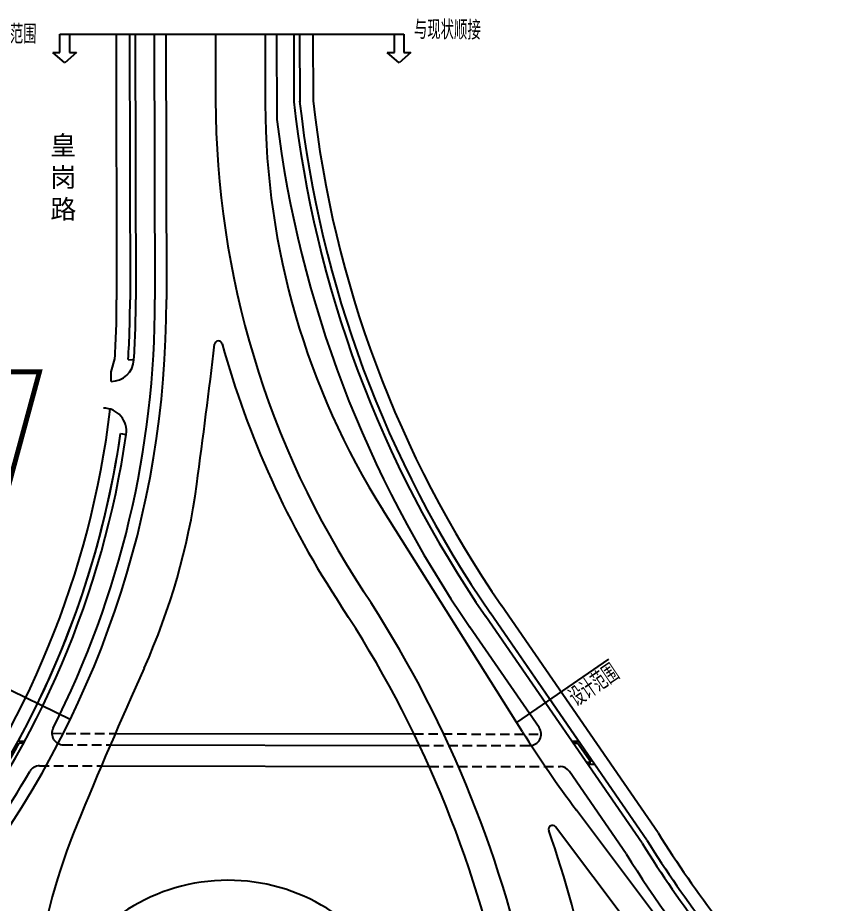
# Model space of a CAD drawing. Extents: x 113363 to 119694, y 18926 to 19620.
# Drawn here: x 116199.8 to 116413.7, y 19388.2 to 19620.2 of the extents above; entities that cross this region are included whole.
import ezdxf
from ezdxf.enums import TextEntityAlignment as Align

# ---------------------------------------------------------------- set-up
doc = ezdxf.new("R2010")
doc.units = 0
for name, pattern in [('CONTINOUS', [0]), ('HIDDENX2', [0.75, 0.5, -0.25]), ('PHANTOM2', [1.25, 0.625, -0.125, 0.125, -0.125, 0.125, -0.125])]:
    doc.linetypes.add(name, pattern=pattern)
for name, color, linetype in [('FW', 4, 'Continuous'), ('SGFW', 4, 'Continuous'), ('zone', 1, 'Continuous'), ('人行道', 1, 'Continuous'), ('地下通道', 6, 'Continuous'), ('无障碍', 3, 'Continuous'), ('树池绿化', 3, 'Continuous'), ('现状', 5, 'Continuous'), ('设计范围', 4, 'Continuous'), ('路网路名', 7, 'Continuous')]:
    doc.layers.add(name, color=color, linetype=linetype)
doc.styles.add('HZO', font='', dxfattribs={"height": 15})
doc.styles.add('HZTXT', font='ROMANS', dxfattribs={"width": 0.75, "bigfont": 'HZTXT'})
doc.styles.get('HZO').set_extended_font_data('宋体')

msp = doc.modelspace()

# ---------------------------------------------------------------- linework, layer by layer
at = {"layer": 'FW', "linetype": 'CONTINOUS'}
for p, q in [((116354.366, 19452.329), (116330.324, 19435.76)), ((116213.551, 19436.542), (116187.29, 19449.305))]:
    msp.add_line(p, q, dxfattribs=at)
at = {"layer": 'zone', "color": 1, "linetype": 'PHANTOM2', "ltscale": 20}
msp.add_lwpolyline([(116148.319, 19404.5, 1.3, 1.3, 0), (116182.672, 19457.26, 1.3, 1.3, 0), (116191.645, 19476.306, 1.3, 1.3, 0), (116205.513, 19527.5, 1.3, 1.3, 0), (116079, 19527.5, 1.3, 1.3, 0), (116079, 19619.5, 1.3, 1.3, 0), (116009, 19619.5, 1.3, 1.3, 0), (116009, 19550, 1.3, 1.3, 0), (115939, 19550, 1.3, 1.3, 0), (115939, 19404.5, 1.3, 1.3, 0), (116148.319, 19404.5, 1.3, 1.3, 0)], format="xyseb", close=True, dxfattribs=at)
msp.add_lwpolyline([(116148.319, 19404.5, 1.3, 1.3, 0), (116182.672, 19457.26, 1.3, 1.3, 0), (116191.645, 19476.306, 1.3, 1.3, 0), (116205.513, 19527.5, 1.3, 1.3, 0), (116079, 19527.5, 1.3, 1.3, 0), (116079, 19619.5, 1.3, 1.3, 0), (116009, 19619.5, 1.3, 1.3, 0), (116009, 19550, 1.3, 1.3, 0), (115939, 19550, 1.3, 1.3, 0), (115939, 19404.5, 1.3, 1.3, 0), (116148.319, 19404.5, 1.3, 1.3, 0)], format="xyseb", close=True, dxfattribs=at)
at = {"layer": '人行道', "linetype": 'Continuous'}
for p, q in [((116225.54, 19615.77), (116277.04, 19615.889)), ((116225.54, 19615.77), (116225.701, 19546.375)), ((116277.04, 19615.889), (116277.08, 19598.445)), ((116224.236, 19527.501), (116225.234, 19530.938)), ((116224.236, 19525.001), (116224.236, 19527.501)), ((116367.327, 19406.901), (116326.365, 19466.335))]:
    msp.add_line(p, q, dxfattribs=at)
for centre, radius, start, end in [((116564.387, 19630.379), 289.076, 186.34238, 214.57438), ((115988.702, 19545.825), 237, 356.39867, 0.13309), ((115988.702, 19545.825), 237, 322.09902, 353.19317), ((116595.73, 19548.588), 268.781, 211.81288, 223.87106)]:
    msp.add_arc(centre, radius, start, end, dxfattribs=at)
at = {"layer": '地下通道', "linetype": 'HIDDENX2', "ltscale": 5}
for p, q in [((116208.754, 19432.923), (116225.355, 19432.896)), ((116208.754, 19432.923), (116225.355, 19432.896)), ((116303.487, 19432.769), (116336.744, 19432.714)), ((116303.487, 19432.769), (116336.744, 19432.714)), ((116211.749, 19429.918), (116224.063, 19429.898)), ((116211.749, 19429.918), (116224.063, 19429.898)), ((116304.924, 19429.766), (116333.74, 19429.719)), ((116304.924, 19429.766), (116333.74, 19429.719)), ((116205.561, 19424.428), (116221.717, 19424.402)), ((116205.561, 19424.428), (116221.717, 19424.402)), ((116307.452, 19424.262), (116341.684, 19424.206)), ((116307.452, 19424.262), (116341.684, 19424.206))]:
    msp.add_line(p, q, dxfattribs=at)
at = {"layer": '地下通道', "ltscale": 5}
for p, q in [((116225.355, 19432.896), (116303.487, 19432.769)), ((116225.355, 19432.896), (116303.487, 19432.769)), ((116224.063, 19429.898), (116304.924, 19429.766)), ((116224.063, 19429.898), (116304.924, 19429.766)), ((116221.717, 19424.402), (116307.452, 19424.262)), ((116221.717, 19424.402), (116307.452, 19424.262))]:
    msp.add_line(p, q, dxfattribs=at)
at = {"layer": '无障碍', "linetype": 'CONTINOUS'}
for p, q in [((116201.363, 19430.329), (116200.223, 19430.326)), ((116345.077, 19430.374), (116346.289, 19430.377)), ((116349.729, 19425.385), (116346.289, 19430.377)), ((116348.517, 19425.382), (116349.729, 19425.385))]:
    msp.add_line(p, q, dxfattribs=at)
msp.add_arc((115988.702, 19545.825), 241, 329.99854, 331.3638, dxfattribs=at)
at = {"layer": '树池绿化', "linetype": 'CONTINOUS'}
for p, q in [((116229.04, 19615.778), (116229.201, 19546.383)), ((116229.04, 19615.778), (116229.201, 19546.383)), ((116273.54, 19615.881), (116273.581, 19598.167)), ((116273.54, 19615.881), (116273.581, 19598.167)), ((116228.727, 19530.718), (116230.224, 19530.624)), ((116228.727, 19530.718), (116230.224, 19530.624)), ((116226.719, 19511.356), (116228.204, 19511.141)), ((116226.719, 19511.356), (116228.204, 19511.141)), ((116364.397, 19404.984), (116323.483, 19464.349)), ((116346.551, 19430.878), (116323.483, 19464.349)), ((116201.634, 19430.83), (116199.926, 19430.825)), ((116344.733, 19430.873), (116346.551, 19430.878)), ((116348.861, 19424.883), (116350.68, 19424.888)), ((116364.397, 19404.984), (116350.68, 19424.888))]:
    msp.add_line(p, q, dxfattribs=at)
for centre, radius, start, end in [((116564.387, 19630.379), 292.576, 186.28932, 214.57438), ((116564.387, 19630.379), 292.576, 186.28932, 214.57438), ((115988.702, 19545.825), 240.5, 356.39867, 0.13309), ((115988.702, 19545.825), 240.5, 356.39867, 0.13309), ((115988.702, 19545.825), 240.5, 323.47355, 351.75987), ((115988.702, 19545.825), 240.5, 331.43425, 351.75987), ((116595.73, 19548.588), 272.281, 211.83069, 223.87106), ((116595.73, 19548.588), 272.281, 211.83069, 223.87106)]:
    msp.add_arc(centre, radius, start, end, dxfattribs=at)
at = {"layer": '现状'}
for p, q in [((116230.54, 19615.781), (116230.701, 19546.387)), ((116235.54, 19615.793), (116235.701, 19546.398)), ((116238.54, 19615.8), (116238.701, 19546.405)), ((116251.54, 19615.83), (116251.58, 19598.61)), ((116264.54, 19615.86), (116264.583, 19597.457)), ((116267.54, 19615.867), (116267.592, 19593.514)), ((116272.04, 19615.878), (116272.081, 19598.163)), ((116331.881, 19433.286), (116295.311, 19491.399)), ((116363.142, 19404.162), (116322.248, 19463.498)), ((116336.215, 19434.422), (116318.131, 19460.66)), ((116358.957, 19401.423), (116344.149, 19422.909)), ((116413.677, 19322.744), (116345.972, 19412.826)), ((116408.081, 19318.539), (116340.505, 19408.449))]:
    msp.add_line(p, q, dxfattribs=at)
for centre, radius, start, end in [((116486.157, 19599.155), 234.578, 180.13309, 213.39537), ((116564.387, 19630.379), 294.076, 186.28932, 214.57438), ((116464.582, 19597.922), 200, 180.13309, 212.18233), ((116564.387, 19630.379), 299.076, 187.08041, 214.57438), ((115988.702, 19545.825), 250, 322.09902, 0.13309), ((115988.702, 19545.825), 247, 333.15199, 0.13309), ((115988.702, 19545.825), 242, 356.39867, 0.13309), ((116252.331, 19534.583), 1, 15.43761, 173.1159), ((113603.07, 19854.433), 2667.5, 352.323402, 353.115897), ((116486.157, 19599.155), 241.578, 195.43761, 213.39537), ((116224.236, 19531.001), 6, 270, 356.39867), ((116222.265, 19512.001), 6, 351.75987, 90), ((115988.702, 19545.825), 242, 322.09902, 351.75987), ((116074.563, 19521.302), 173.656, 335.75781, 352.3234), ((116038.84, 19304.255), 301.201, 11.68354, 33.39537), ((116038.84, 19304.255), 294.201, 11.68354, 33.39537), ((117388.567, 18929.602), 1267.425, 155.757808, 157.77661), ((116211.754, 19432.918), 3, 153.15199, 269.90649), ((116585.789, 19593.07), 300, 212.18233, 216.92816), ((116333.744, 19432.719), 3, 269.90649, 34.57438), ((116205.556, 19421.428), 3, 89.90649, 150.15966), ((116341.679, 19421.206), 3, 34.57438, 89.90649), ((115988.702, 19545.825), 247, 322.09902, 330.15966), ((116371.55, 19345.124), 168.798, 157.77661, 171.30964), ((116339.705, 19407.848), 1, 36.92816, 198.99947), ((116038.84, 19304.255), 317.201, 11.68354, 18.99947), ((116595.73, 19548.588), 273.781, 211.83822, 223.87106), ((116595.73, 19548.588), 278.781, 211.86287, 220.64069), ((116254.86, 19345.483), 49, 32.09808, 160.31845)]:
    msp.add_arc(centre, radius, start, end, dxfattribs=at)
at = {"layer": '设计范围', "linetype": 'Continuous'}
for p, q in [((116210.855, 19611.078), (116210.86, 19615.83)), ((116210.86, 19615.83), (116300.86, 19615.83)), ((116210.86, 19615.83), (116213.372, 19615.827)), ((116210.86, 19615.83), (116213.372, 19615.827)), ((116213.372, 19615.827), (116213.367, 19611.076)), ((116298.343, 19611.081), (116298.348, 19615.833)), ((116298.348, 19615.833), (116300.86, 19615.83)), ((116298.348, 19615.833), (116300.86, 19615.83)), ((116300.86, 19615.83), (116300.855, 19611.078)), ((116212.108, 19608.329), (116209.015, 19611.08)), ((116209.015, 19611.08), (116210.855, 19611.078)), ((116215.207, 19611.074), (116212.108, 19608.329)), ((116213.367, 19611.076), (116215.207, 19611.074)), ((116299.596, 19608.332), (116296.503, 19611.083)), ((116296.503, 19611.083), (116298.343, 19611.081)), ((116302.695, 19611.077), (116299.596, 19608.332)), ((116300.855, 19611.078), (116302.695, 19611.077))]:
    msp.add_line(p, q, dxfattribs=at)

# ---------------------------------------------------------------- texts
at = {"layer": 'SGFW', "linetype": 'Continuous', "style": 'HZTXT', "width": 0.7}
msp.add_text('设计范围', height=5, rotation=34.04432, dxfattribs=at).set_placement((116346.108, 19439.589, 145))
for tag, text, p in [('设计范围', '设计范围', (116190.719, 19611.946)), ('与现状顺接', '与现状顺接', (116303.417, 19613.062))]:
    msp.add_attdef(tag, text=text, height=5, rotation=359.46994, dxfattribs=at).set_placement(p, align=Align.BOTTOM_LEFT)
at = {"layer": '路网路名', "insert": (116208.283, 19589.227), "char_height": 5, "width": 6, "attachment_point": 1, "rotation": 0.19573, "style": 'HZO'}
msp.add_mtext('皇岗路', dxfattribs=at)

doc.saveas('drawing.dxf')
